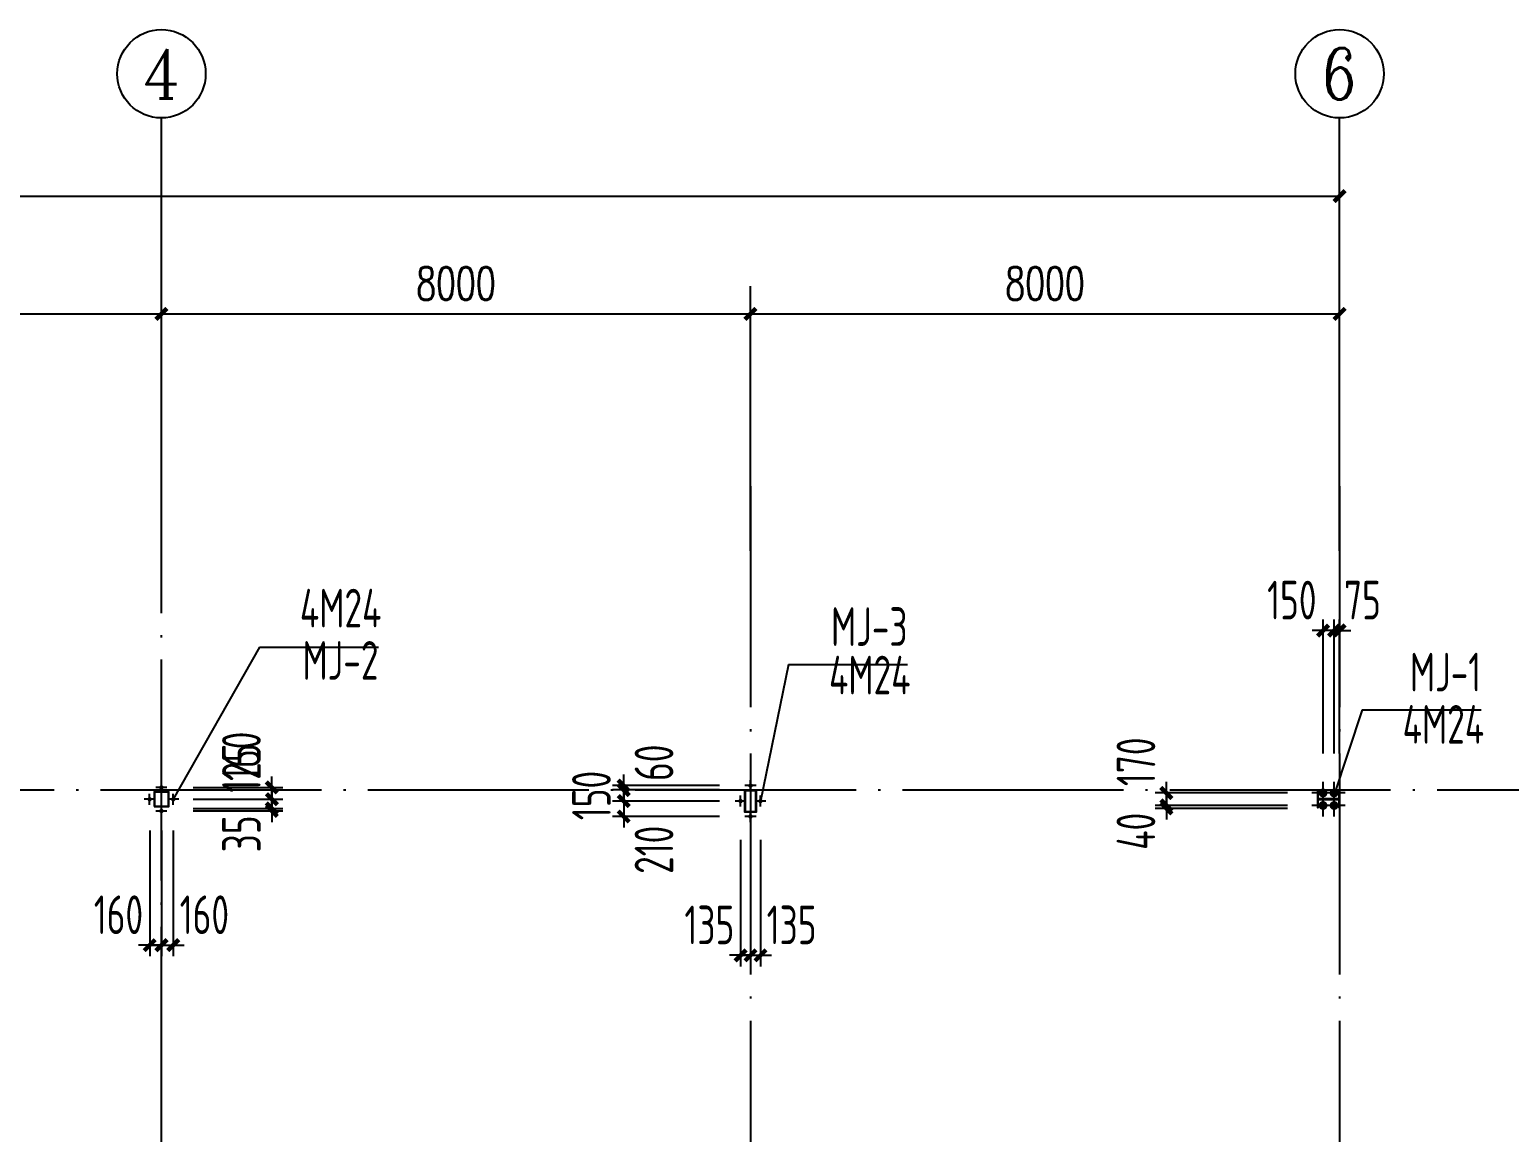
# Model space of a CAD drawing. Extents: x 899043 to 2598688, y -137197 to 211789.
# Drawn here: x 1296366 to 1316463, y 153701 to 168677 of the extents above; entities that cross this region are included whole.
import ezdxf
from ezdxf.enums import TextEntityAlignment as Align

# ---------------------------------------------------------------- set-up
doc = ezdxf.new("R2010")
doc.units = 0
doc.header["$LTSCALE"] = 1500
doc.header["$MEASUREMENT"] = 0
doc.linetypes.add('DASHED', pattern=[0.75, 0.5, -0.25])
doc.linetypes.add('DOTE', pattern=[2.42, 2, -0.2, 0.02, -0.2])
for name, color, linetype in [('AXIS', 3, 'Continuous'), ('AXIS_TEXT', 7, 'Continuous'), ('BOLT', 252, 'Continuous'), ('Boltx', 252, 'DASHED'), ('COLUMN', 2, 'Continuous'), ('DIM', 3, 'Continuous'), ('M_Prof', 2, 'Continuous'), ('TEXT', 7, 'Continuous')]:
    doc.layers.add(name, color=color, linetype=linetype)
doc.styles.add('_TCH_AXIS', font='COMPLEX', dxfattribs={"bigfont": 'GBCBIG'})
doc.styles.add('_TCH_DIM_T3', font='SIMPLEX', dxfattribs={"width": 0.705882, "bigfont": 'GBCBIG'})
doc.styles.add('COMPLEX', font='COMPLEX')
doc.styles.add('TSSD_Dimension', font='Tssdeng.shx', dxfattribs={"width": 0.7, "bigfont": 'hztxt.shx'})
doc.styles.add('TSSD_Label', font='Tssdeng.shx', dxfattribs={"width": 0.7, "bigfont": 'hztxt.shx'})
doc.dimstyles.new('_TCH_ARCH&&150', dxfattribs={"dimtxt": 446.25, "dimasz": 150, "dimexe": 375, "dimexo": 450, "dimgap": 189.375, "dimtad": 1, "dimdec": 0, "dimzin": 0, "dimdsep": 46, "dimtxsty": '_TCH_DIM_T3', "dimblk": 'ARCHTICK', "dimcen": 0.09, "dimclrt": 7, "dimazin": 2, "dimtfac": 1, "dimtdec": 0, "dimtix": 1, "dimtmove": 2, "dimatfit": 3, "dimfxl": 0, "dimtolj": 1, "dimtzin": 0, "dimarcsym": 0})
doc.dimstyles.new('TSSD_150_150', dxfattribs={"dimtxt": 525, "dimasz": 150, "dimexe": 150, "dimexo": 375, "dimgap": 150, "dimtad": 1, "dimdec": 0, "dimzin": 0, "dimdsep": 46, "dimtxsty": 'TSSD_Dimension', "dimblk": 'ARCHTICK', "dimblk1": 'ARCHTICK', "dimblk2": 'ARCHTICK', "dimcen": 0, "dimdle": 150, "dimclrt": 7, "dimadec": 0, "dimazin": 0, "dimtfac": 1, "dimtdec": 0, "dimtix": 1, "dimtmove": 2, "dimatfit": 3, "dimfxl": 0, "dimtolj": 1, "dimtzin": 0, "dimarcsym": 0})

# ---------------------------------------------------------------- blocks, each defined once
blk = doc.blocks.new('_ArchTick')
at = {"color": 0, "linetype": 'ByBlock', "const_width": 0.4}
blk.add_lwpolyline([(-0.5, -0.5), (0.5, 0.5)], dxfattribs=at)
blk = doc.blocks.new('*D200')
at = {"layer": 'AXIS', "color": 0, "lineweight": -2}
for p, q in [((1171829, -40628), (1171829, -37037)), ((1179829, -40628), (1179829, -37037)), ((1171829, -37412), (1179829, -37412))]:
    blk.add_line(p, q, dxfattribs=at)
at = {"layer": 'Defpoints', "color": 0}
for p in [(1179829, -37412), (1171829, -41078), (1179829, -41078)]:
    blk.add_point(p, dxfattribs=at)
at = {"layer": 'AXIS', "color": 0, "lineweight": -2, "xscale": 150, "yscale": 150, "zscale": 150, "rotation": 180}
blk.add_blockref('_ArchTick', (1171829, -37412), dxfattribs=at)
at = {"layer": 'AXIS', "color": 0, "lineweight": -2, "xscale": 150, "yscale": 150, "zscale": 150}
blk.add_blockref('_ArchTick', (1179829, -37412), dxfattribs=at)
at = {"layer": 'AXIS', "color": 7, "insert": (1175829, -36999), "char_height": 446.2, "attachment_point": 5, "style": '_TCH_DIM_T3'}
blk.add_mtext('\\A1;8000', dxfattribs=at)
blk = doc.blocks.new('*D201')
at = {"layer": 'AXIS', "color": 0, "lineweight": -2}
for p, q in [((1179829, -40628), (1179829, -37037)), ((1187829, -40628), (1187829, -37037)), ((1179829, -37412), (1187829, -37412))]:
    blk.add_line(p, q, dxfattribs=at)
at = {"layer": 'Defpoints', "color": 0}
for p in [(1187829, -37412), (1179829, -41078), (1187829, -41078)]:
    blk.add_point(p, dxfattribs=at)
at = {"layer": 'AXIS', "color": 0, "lineweight": -2, "xscale": 150, "yscale": 150, "zscale": 150, "rotation": 180}
blk.add_blockref('_ArchTick', (1179829, -37412), dxfattribs=at)
at = {"layer": 'AXIS', "color": 0, "lineweight": -2, "xscale": 150, "yscale": 150, "zscale": 150}
blk.add_blockref('_ArchTick', (1187829, -37412), dxfattribs=at)
at = {"layer": 'AXIS', "color": 7, "insert": (1183829, -36999), "char_height": 446.2, "attachment_point": 5, "style": '_TCH_DIM_T3'}
blk.add_mtext('\\A1;8000', dxfattribs=at)
blk = doc.blocks.new('*D202')
at = {"layer": 'AXIS', "color": 0, "lineweight": -2}
for p, q in [((1187829, -40628), (1187829, -37037)), ((1195829, -40628), (1195829, -37037)), ((1187829, -37412), (1195829, -37412))]:
    blk.add_line(p, q, dxfattribs=at)
at = {"layer": 'Defpoints', "color": 0}
for p in [(1195829, -37412), (1187829, -41078), (1195829, -41078)]:
    blk.add_point(p, dxfattribs=at)
at = {"layer": 'AXIS', "color": 0, "lineweight": -2, "xscale": 150, "yscale": 150, "zscale": 150, "rotation": 180}
blk.add_blockref('_ArchTick', (1187829, -37412), dxfattribs=at)
at = {"layer": 'AXIS', "color": 0, "lineweight": -2, "xscale": 150, "yscale": 150, "zscale": 150}
blk.add_blockref('_ArchTick', (1195829, -37412), dxfattribs=at)
at = {"layer": 'AXIS', "color": 7, "insert": (1191829, -36999), "char_height": 446.2, "attachment_point": 5, "style": '_TCH_DIM_T3'}
blk.add_mtext('\\A1;8000', dxfattribs=at)
blk = doc.blocks.new('*D203')
at = {"layer": 'AXIS', "color": 0, "lineweight": -2}
for p, q in [((1141829, -40628), (1141829, -35437)), ((1195829, -40628), (1195829, -35437)), ((1141829, -35812), (1195829, -35812))]:
    blk.add_line(p, q, dxfattribs=at)
at = {"layer": 'Defpoints', "color": 0}
for p in [(1195829, -35812), (1141829, -41078), (1195829, -41078)]:
    blk.add_point(p, dxfattribs=at)
at = {"layer": 'AXIS', "color": 0, "lineweight": -2, "xscale": 150, "yscale": 150, "zscale": 150, "rotation": 180}
blk.add_blockref('_ArchTick', (1141829, -35812), dxfattribs=at)
at = {"layer": 'AXIS', "color": 0, "lineweight": -2, "xscale": 150, "yscale": 150, "zscale": 150}
blk.add_blockref('_ArchTick', (1195829, -35812), dxfattribs=at)
at = {"layer": 'AXIS', "color": 7, "insert": (1168829, -35399), "char_height": 446.2, "attachment_point": 5, "style": '_TCH_DIM_T3'}
blk.add_mtext('\\A1;54000', dxfattribs=at)
blk = doc.blocks.new('_AXISO')
blk.add_circle((0, 0), 0.5)
at = {"layer": 'AXIS_TEXT', "style": 'COMPLEX', "width": 1.041667}
blk.add_attdef('A', text='', height=0.56, dxfattribs=at).set_placement((-0.25, -0.28), (0.25, -0.28), align=Align.FIT)
blk = doc.blocks.new('A$C0BB32EA6')
at = {"layer": 'COLUMN'}
for points in [[(46075, 0), (46075, -300), (45925, -300), (45925, 0)], [(46070, -5), (46070, -295), (45930, -295), (45930, -5)]]:
    blk.add_lwpolyline(points, close=True, dxfattribs=at)
at = {"layer": 'M_Prof'}
for points in [[(37900, -225), (38100, -225), (38100, -25), (37900, -25)], [(37906, -219), (38094, -219), (38094, -31), (37906, -31)], [(54000, -235), (54000, -15), (53990, -15), (53990, -121), (53710, -121), (53710, -15), (53700, -15), (53700, -235), (53710, -235), (53710, -129), (53990, -129), (53990, -235)]]:
    blk.add_lwpolyline(points, close=True, dxfattribs=at)
blk = doc.blocks.new('A$C2EA612DB')
at = {"layer": 'M_Prof'}
blk.add_blockref('A$C0BB32EA6', (-54000, 110765), dxfattribs=at)
blk = doc.blocks.new('*D1066')
at = {"layer": 'Defpoints', "color": 0}
for p in [(1314082, 160517), (1314082, 158471), (1314157, 158471)]:
    blk.add_point(p, dxfattribs=at)
at = {"layer": 'DIM', "color": 0, "lineweight": -2}
for p, q in [((1314082, 158846), (1314082, 160667)), ((1314157, 158846), (1314157, 160667)), ((1314082, 160517), (1313932, 160517)), ((1314157, 160517), (1314082, 160517)), ((1314157, 160517), (1314307, 160517))]:
    blk.add_line(p, q, dxfattribs=at)
at = {"layer": 'DIM', "color": 0, "lineweight": -2, "xscale": 150, "yscale": 150, "zscale": 150}
blk.add_blockref('_ArchTick', (1314082, 160517), dxfattribs=at)
at = {"layer": 'DIM', "color": 0, "lineweight": -2, "xscale": 150, "yscale": 150, "zscale": 150, "rotation": 180}
blk.add_blockref('_ArchTick', (1314157, 160517), dxfattribs=at)
at = {"layer": 'DIM', "color": 7, "insert": (1314467, 160930), "char_height": 525, "attachment_point": 5, "style": 'TSSD_Dimension'}
blk.add_mtext('\\A1;75', dxfattribs=at)
blk = doc.blocks.new('*D1067')
at = {"layer": 'Defpoints', "color": 0}
for p in [(1313932, 160517), (1313932, 158471), (1314082, 158471)]:
    blk.add_point(p, dxfattribs=at)
at = {"layer": 'DIM', "color": 0, "lineweight": -2}
for p, q in [((1313932, 158846), (1313932, 160667)), ((1314082, 158846), (1314082, 160667)), ((1313932, 160517), (1313782, 160517)), ((1314082, 160517), (1313932, 160517)), ((1314082, 160517), (1314232, 160517))]:
    blk.add_line(p, q, dxfattribs=at)
at = {"layer": 'DIM', "color": 0, "lineweight": -2, "xscale": 150, "yscale": 150, "zscale": 150}
blk.add_blockref('_ArchTick', (1313932, 160517), dxfattribs=at)
at = {"layer": 'DIM', "color": 0, "lineweight": -2, "xscale": 150, "yscale": 150, "zscale": 150, "rotation": 180}
blk.add_blockref('_ArchTick', (1314082, 160517), dxfattribs=at)
at = {"layer": 'DIM', "color": 7, "insert": (1313508, 160930), "char_height": 525, "attachment_point": 5, "style": 'TSSD_Dimension'}
blk.add_mtext('\\A1;150', dxfattribs=at)
blk = doc.blocks.new('*D1068')
at = {"layer": 'Defpoints', "color": 0}
for p in [(1313822, 158311), (1311804, 158141), (1313822, 158141)]:
    blk.add_point(p, dxfattribs=at)
at = {"layer": 'DIM', "color": 0, "lineweight": -2}
for p, q in [((1311804, 158311), (1311804, 158461)), ((1313447, 158311), (1311654, 158311)), ((1311804, 158311), (1311804, 158141)), ((1313447, 158141), (1311654, 158141)), ((1311804, 158141), (1311804, 157991))]:
    blk.add_line(p, q, dxfattribs=at)
at = {"layer": 'DIM', "color": 0, "lineweight": -2, "xscale": 150, "yscale": 150, "zscale": 150}
for p, rotation in [((1311804, 158311), 270), ((1311804, 158141), 90)]:
    blk.add_blockref('_ArchTick', p, dxfattribs=dict(at, rotation=rotation))
at = {"layer": 'DIM', "color": 7, "insert": (1311391, 158734), "char_height": 525, "attachment_point": 5, "rotation": 90, "style": 'TSSD_Dimension'}
blk.add_mtext('\\A1;170', dxfattribs=at)
blk = doc.blocks.new('*D1069')
at = {"layer": 'Defpoints', "color": 0}
for p in [(1297997, 158174), (1298157, 158174), (1298157, 156244)]:
    blk.add_point(p, dxfattribs=at)
at = {"layer": 'DIM', "color": 0, "lineweight": -2}
for p, q in [((1297997, 157799), (1297997, 156094)), ((1298157, 157799), (1298157, 156094)), ((1297997, 156244), (1297847, 156244)), ((1297997, 156244), (1298157, 156244)), ((1298157, 156244), (1298307, 156244))]:
    blk.add_line(p, q, dxfattribs=at)
at = {"layer": 'DIM', "color": 0, "lineweight": -2, "xscale": 150, "yscale": 150, "zscale": 150}
blk.add_blockref('_ArchTick', (1297997, 156244), dxfattribs=at)
at = {"layer": 'DIM', "color": 0, "lineweight": -2, "xscale": 150, "yscale": 150, "zscale": 150, "rotation": 180}
blk.add_blockref('_ArchTick', (1298157, 156244), dxfattribs=at)
at = {"layer": 'DIM', "color": 7, "insert": (1297573, 156657), "char_height": 525, "attachment_point": 5, "style": 'TSSD_Dimension'}
blk.add_mtext('\\A1;160', dxfattribs=at)
blk = doc.blocks.new('*D1070')
at = {"layer": 'Defpoints', "color": 0}
for p in [(1298157, 158174), (1298317, 158174), (1298317, 156244)]:
    blk.add_point(p, dxfattribs=at)
at = {"layer": 'DIM', "color": 0, "lineweight": -2}
for p, q in [((1298157, 157799), (1298157, 156094)), ((1298317, 157799), (1298317, 156094)), ((1298157, 156244), (1298007, 156244)), ((1298157, 156244), (1298317, 156244)), ((1298317, 156244), (1298467, 156244))]:
    blk.add_line(p, q, dxfattribs=at)
at = {"layer": 'DIM', "color": 0, "lineweight": -2, "xscale": 150, "yscale": 150, "zscale": 150}
blk.add_blockref('_ArchTick', (1298157, 156244), dxfattribs=at)
at = {"layer": 'DIM', "color": 0, "lineweight": -2, "xscale": 150, "yscale": 150, "zscale": 150, "rotation": 180}
blk.add_blockref('_ArchTick', (1298317, 156244), dxfattribs=at)
at = {"layer": 'DIM', "color": 7, "insert": (1298740, 156657), "char_height": 525, "attachment_point": 5, "style": 'TSSD_Dimension'}
blk.add_mtext('\\A1;160', dxfattribs=at)
blk = doc.blocks.new('*D1071')
at = {"layer": 'Defpoints', "color": 0}
for p in [(1298214, 158386), (1298214, 158226), (1299656, 158226)]:
    blk.add_point(p, dxfattribs=at)
at = {"layer": 'DIM', "color": 0, "lineweight": -2}
for p, q in [((1298589, 158386), (1299806, 158386)), ((1299656, 158386), (1299656, 158536)), ((1299656, 158386), (1299656, 158226)), ((1298589, 158226), (1299806, 158226)), ((1299656, 158226), (1299656, 158076))]:
    blk.add_line(p, q, dxfattribs=at)
at = {"layer": 'DIM', "color": 0, "lineweight": -2, "xscale": 150, "yscale": 150, "zscale": 150}
for p, rotation in [((1299656, 158386), 270), ((1299656, 158226), 90)]:
    blk.add_blockref('_ArchTick', p, dxfattribs=dict(at, rotation=rotation))
at = {"layer": 'DIM', "color": 7, "insert": (1299243, 158809), "char_height": 525, "attachment_point": 5, "rotation": 90, "style": 'TSSD_Dimension'}
blk.add_mtext('\\A1;160', dxfattribs=at)
blk = doc.blocks.new('*D1072')
at = {"layer": 'Defpoints', "color": 0}
for p in [(1298214, 158101), (1298214, 158066), (1299656, 158066)]:
    blk.add_point(p, dxfattribs=at)
at = {"layer": 'DIM', "color": 0, "lineweight": -2}
for p, q in [((1299656, 158101), (1299656, 158251)), ((1298589, 158101), (1299806, 158101)), ((1298589, 158066), (1299806, 158066)), ((1299656, 158101), (1299656, 158066)), ((1299656, 158066), (1299656, 157916))]:
    blk.add_line(p, q, dxfattribs=at)
at = {"layer": 'DIM', "color": 0, "lineweight": -2, "xscale": 150, "yscale": 150, "zscale": 150}
for p, rotation in [((1299656, 158101), 270), ((1299656, 158066), 90)]:
    blk.add_blockref('_ArchTick', p, dxfattribs=dict(at, rotation=rotation))
at = {"layer": 'DIM', "color": 7, "insert": (1299243, 157755), "char_height": 525, "attachment_point": 5, "rotation": 90, "style": 'TSSD_Dimension'}
blk.add_mtext('\\A1;35', dxfattribs=at)
blk = doc.blocks.new('*D1073')
at = {"layer": 'Defpoints', "color": 0}
for p in [(1311804, 158101), (1313822, 158141), (1313822, 158101)]:
    blk.add_point(p, dxfattribs=at)
at = {"layer": 'DIM', "color": 0, "lineweight": -2}
for p, q in [((1311804, 158141), (1311804, 158291)), ((1313447, 158141), (1311654, 158141)), ((1313447, 158101), (1311654, 158101)), ((1311804, 158141), (1311804, 158101)), ((1311804, 158101), (1311804, 157951))]:
    blk.add_line(p, q, dxfattribs=at)
at = {"layer": 'DIM', "color": 0, "lineweight": -2, "xscale": 150, "yscale": 150, "zscale": 150}
for p, rotation in [((1311804, 158141), 270), ((1311804, 158101), 90)]:
    blk.add_blockref('_ArchTick', p, dxfattribs=dict(at, rotation=rotation))
at = {"layer": 'DIM', "color": 7, "insert": (1311391, 157790), "char_height": 525, "attachment_point": 5, "rotation": 90, "style": 'TSSD_Dimension'}
blk.add_mtext('\\A1;40', dxfattribs=at)
blk = doc.blocks.new('*D1074')
at = {"layer": 'Defpoints', "color": 0}
for p in [(1298214, 158226), (1298214, 158101), (1299656, 158101)]:
    blk.add_point(p, dxfattribs=at)
at = {"layer": 'DIM', "color": 0, "lineweight": -2}
for p, q in [((1299656, 158226), (1299656, 158376)), ((1298589, 158226), (1299806, 158226)), ((1299656, 158226), (1299656, 158101)), ((1298589, 158101), (1299806, 158101)), ((1299656, 158101), (1299656, 157951))]:
    blk.add_line(p, q, dxfattribs=at)
at = {"layer": 'DIM', "color": 0, "lineweight": -2, "xscale": 150, "yscale": 150, "zscale": 150}
for p, rotation in [((1299656, 158226), 270), ((1299656, 158101), 90)]:
    blk.add_blockref('_ArchTick', p, dxfattribs=dict(at, rotation=rotation))
at = {"layer": 'DIM', "color": 7, "insert": (1299243, 158649), "char_height": 525, "attachment_point": 5, "rotation": 90, "style": 'TSSD_Dimension'}
blk.add_mtext('\\A1;125', dxfattribs=at)
blk = doc.blocks.new('*D1006')
at = {"layer": 'Defpoints', "color": 0}
for p in [(1306111, 158411), (1304434, 158351), (1306111, 158351)]:
    blk.add_point(p, dxfattribs=at)
at = {"layer": 'DIM', "color": 0, "lineweight": -2}
for p, q in [((1305736, 158411), (1304284, 158411)), ((1304434, 158411), (1304434, 158561)), ((1304434, 158411), (1304434, 158351)), ((1305736, 158351), (1304284, 158351)), ((1304434, 158351), (1304434, 158201))]:
    blk.add_line(p, q, dxfattribs=at)
at = {"layer": 'DIM', "color": 0, "lineweight": -2, "xscale": 150, "yscale": 150, "zscale": 150}
for p, rotation in [((1304434, 158411), 270), ((1304434, 158351), 90)]:
    blk.add_blockref('_ArchTick', p, dxfattribs=dict(at, rotation=rotation))
at = {"layer": 'DIM', "color": 7, "insert": (1304846, 158721), "char_height": 525, "attachment_point": 5, "rotation": 90, "style": 'TSSD_Dimension'}
blk.add_mtext('\\A1;60', dxfattribs=at)
blk = doc.blocks.new('*D1007')
at = {"layer": 'Defpoints', "color": 0}
for p in [(1304434, 158201), (1306111, 158351), (1306111, 158201)]:
    blk.add_point(p, dxfattribs=at)
at = {"layer": 'DIM', "color": 0, "lineweight": -2}
for p, q in [((1304434, 158351), (1304434, 158501)), ((1305736, 158351), (1304284, 158351)), ((1305736, 158201), (1304284, 158201)), ((1304434, 158351), (1304434, 158201)), ((1304434, 158201), (1304434, 158051))]:
    blk.add_line(p, q, dxfattribs=at)
at = {"layer": 'DIM', "color": 0, "lineweight": -2, "xscale": 150, "yscale": 150, "zscale": 150}
for p, rotation in [((1304434, 158351), 270), ((1304434, 158201), 90)]:
    blk.add_blockref('_ArchTick', p, dxfattribs=dict(at, rotation=rotation))
at = {"layer": 'DIM', "color": 7, "insert": (1303996, 158276), "char_height": 525, "attachment_point": 5, "rotation": 90, "style": 'TSSD_Dimension'}
blk.add_mtext('\\A1;150', dxfattribs=at)
blk = doc.blocks.new('*D1008')
at = {"layer": 'Defpoints', "color": 0}
for p in [(1306111, 158201), (1304434, 157991), (1306111, 157991)]:
    blk.add_point(p, dxfattribs=at)
at = {"layer": 'DIM', "color": 0, "lineweight": -2}
for p, q in [((1305736, 158201), (1304284, 158201)), ((1304434, 158201), (1304434, 158351)), ((1304434, 158201), (1304434, 157991)), ((1305736, 157991), (1304284, 157991)), ((1304434, 157991), (1304434, 157841))]:
    blk.add_line(p, q, dxfattribs=at)
at = {"layer": 'DIM', "color": 0, "lineweight": -2, "xscale": 150, "yscale": 150, "zscale": 150}
for p, rotation in [((1304434, 158201), 270), ((1304434, 157991), 90)]:
    blk.add_blockref('_ArchTick', p, dxfattribs=dict(at, rotation=rotation))
at = {"layer": 'DIM', "color": 7, "insert": (1304846, 157539), "char_height": 525, "attachment_point": 5, "rotation": 90, "style": 'TSSD_Dimension'}
blk.add_mtext('\\A1;210', dxfattribs=at)
blk = doc.blocks.new('*D1009')
at = {"layer": 'Defpoints', "color": 0}
for p in [(1306022, 158051), (1306157, 158051), (1306157, 156106)]:
    blk.add_point(p, dxfattribs=at)
at = {"layer": 'DIM', "color": 0, "lineweight": -2}
for p, q in [((1306022, 157676), (1306022, 155956)), ((1306157, 157676), (1306157, 155956)), ((1306022, 156106), (1305872, 156106)), ((1306022, 156106), (1306157, 156106)), ((1306157, 156106), (1306307, 156106))]:
    blk.add_line(p, q, dxfattribs=at)
at = {"layer": 'DIM', "color": 0, "lineweight": -2, "xscale": 150, "yscale": 150, "zscale": 150}
blk.add_blockref('_ArchTick', (1306022, 156106), dxfattribs=at)
at = {"layer": 'DIM', "color": 0, "lineweight": -2, "xscale": 150, "yscale": 150, "zscale": 150, "rotation": 180}
blk.add_blockref('_ArchTick', (1306157, 156106), dxfattribs=at)
at = {"layer": 'DIM', "color": 7, "insert": (1305598, 156519), "char_height": 525, "attachment_point": 5, "style": 'TSSD_Dimension'}
blk.add_mtext('\\A1;135', dxfattribs=at)
blk = doc.blocks.new('*D1010')
at = {"layer": 'Defpoints', "color": 0}
for p in [(1306157, 158051), (1306292, 158051), (1306292, 156106)]:
    blk.add_point(p, dxfattribs=at)
at = {"layer": 'DIM', "color": 0, "lineweight": -2}
for p, q in [((1306157, 157676), (1306157, 155956)), ((1306292, 157676), (1306292, 155956)), ((1306157, 156106), (1306007, 156106)), ((1306157, 156106), (1306292, 156106)), ((1306292, 156106), (1306442, 156106))]:
    blk.add_line(p, q, dxfattribs=at)
at = {"layer": 'DIM', "color": 0, "lineweight": -2, "xscale": 150, "yscale": 150, "zscale": 150}
blk.add_blockref('_ArchTick', (1306157, 156106), dxfattribs=at)
at = {"layer": 'DIM', "color": 0, "lineweight": -2, "xscale": 150, "yscale": 150, "zscale": 150, "rotation": 180}
blk.add_blockref('_ArchTick', (1306292, 156106), dxfattribs=at)
at = {"layer": 'DIM', "color": 7, "insert": (1306715, 156519), "char_height": 525, "attachment_point": 5, "style": 'TSSD_Dimension'}
blk.add_mtext('\\A1;135', dxfattribs=at)
blk = doc.blocks.new('A$C5AF141BB')
at = {"layer": 'AXIS'}
for p, q in [((16000, 123526.9), (16000, 128526.3)), ((32000, 123526.9), (32000, 128526.3))]:
    blk.add_line(p, q, dxfattribs=at)
at = {"layer": 'AXIS', "color": 253, "linetype": 'DOTE'}
for p, q in [((16000, -5247.5), (16000, 123526.9)), ((24000, 123526.9), (24000, -5247.5)), ((32000, 123526.9), (32000, -5247.5)), ((36323.2, 119400), (-26262.1, 119400))]:
    blk.add_line(p, q, dxfattribs=at)
at = {"layer": 'AXIS'}
ref = blk.add_blockref('_AXISO', (16000, 129126.3), dxfattribs=dict(at, xscale=1200, yscale=1200, zscale=1200))
ref.add_attrib('A', '4', dxfattribs={"layer": 'AXIS_TEXT', "height": 668.2, "style": '_TCH_AXIS'}).set_placement((15745.5, 128792.3), (16254.5, 128792.3), align=Align.FIT)
ref = blk.add_blockref('_AXISO', (32000, 129126.3), dxfattribs=dict(at, xscale=1200, yscale=1200, zscale=1200))
ref.add_attrib('A', '6', dxfattribs={"layer": 'AXIS_TEXT', "height": 698.9, "style": '_TCH_AXIS'}).set_placement((31767, 128776.9), (32233, 128776.9), align=Align.FIT)
for p1, p2, distance, picture, middle in [((-22000, 122199.9), (32000, 122199.9), 5265.9, '*D203', (5000, 127878.4)), ((8000, 122199.9), (16000, 122199.9), 3665.9, '*D200', (12000, 126278.4)), ((16000, 122199.9), (24000, 122199.9), 3665.9, '*D201', (20000, 126278.4)), ((24000, 122199.9), (32000, 122199.9), 3665.9, '*D202', (28000, 126278.4))]:
    dim = blk.add_aligned_dim(p1=p1, p2=p2, distance=distance, dimstyle='_TCH_ARCH&&150', dxfattribs=at)
    dim.commit()
    dim.dimension.update_dxf_attribs({"geometry": picture, "text_midpoint": middle, "insert": (-1163829.4, 163277.5)})

msp = doc.modelspace()

# ---------------------------------------------------------------- linework, layer by layer
at = {"layer": 'BOLT'}
for p, q in [((1298231.5, 158385.6), (1298081.5, 158385.6)), ((1298156.5, 158310.6), (1298156.5, 158460.6)), ((1306231.5, 158410.6), (1306081.5, 158410.6)), ((1306156.5, 158335.6), (1306156.5, 158485.6)), ((1298071.5, 158225.6), (1297921.5, 158225.6)), ((1297996.5, 158150.6), (1297996.5, 158300.6)), ((1298391.5, 158225.6), (1298241.5, 158225.6)), ((1298316.5, 158150.6), (1298316.5, 158300.6)), ((1306096.5, 158200.6), (1305946.5, 158200.6)), ((1306021.5, 158125.6), (1306021.5, 158275.6)), ((1306366.5, 158200.6), (1306216.5, 158200.6)), ((1306291.5, 158125.6), (1306291.5, 158275.6)), ((1298231.5, 158065.6), (1298081.5, 158065.6)), ((1298156.5, 157990.6), (1298156.5, 158140.6)), ((1306231.5, 157990.6), (1306081.5, 157990.6)), ((1306156.5, 157915.6), (1306156.5, 158065.6))]:
    msp.add_line(p, q, dxfattribs=at)
at = {"layer": 'BOLT', "const_width": 30}
for points in [[(1298156.5, 158400.6, 1), (1298156.5, 158370.6, 1)], [(1306156.5, 158425.6, 1), (1306156.5, 158395.6, 1)], [(1297996.5, 158240.6, 1), (1297996.5, 158210.6, 1)], [(1298316.5, 158240.6, 1), (1298316.5, 158210.6, 1)], [(1306021.5, 158215.6, 1), (1306021.5, 158185.6, 1)], [(1306291.5, 158215.6, 1), (1306291.5, 158185.6, 1)], [(1298156.5, 158080.6, 1), (1298156.5, 158050.6, 1)], [(1306156.5, 158005.6, 1), (1306156.5, 157975.6, 1)]]:
    msp.add_lwpolyline(points, format="xyb", close=True, dxfattribs=at)
at = {"layer": 'Boltx'}
for p, q in [((1313931.5, 158160.6), (1313931.5, 158460.6)), ((1314081.5, 158160.6), (1314081.5, 158460.6)), ((1314081.5, 158310.6), (1313781.5, 158310.6)), ((1314231.5, 158310.6), (1313931.5, 158310.6)), ((1313931.5, 157990.6), (1313931.5, 158290.6)), ((1314081.5, 157990.6), (1314081.5, 158290.6)), ((1314081.5, 158140.6), (1313781.5, 158140.6)), ((1314231.5, 158140.6), (1313931.5, 158140.6))]:
    msp.add_line(p, q, dxfattribs=at)
for points in [[(1313931.5, 158340.6, 60, 60, 1), (1313931.5, 158280.6, 60, 60, 1)], [(1314081.5, 158340.6, 60, 60, 1), (1314081.5, 158280.6, 60, 60, 1)], [(1313931.5, 158170.6, 60, 60, 1), (1313931.5, 158110.6, 60, 60, 1)], [(1314081.5, 158170.6, 60, 60, 1), (1314081.5, 158110.6, 60, 60, 1)]]:
    msp.add_lwpolyline(points, format="xyseb", close=True, dxfattribs=at)
at = {"layer": 'TEXT'}
for p, q in [((1299488.7, 160289.4), (1298316.5, 158225.6)), ((1299488.7, 160289.4), (1301104, 160289.4)), ((1306674.1, 160056.3), (1306291.5, 158200.6)), ((1306674.1, 160056.3), (1308289.3, 160056.3)), ((1314464.1, 159438.5), (1314081.5, 158290.6)), ((1314464.1, 159438.5), (1316079.3, 159438.5))]:
    msp.add_line(p, q, dxfattribs=at)

# ---------------------------------------------------------------- block references
at = {"layer": 'AXIS'}
for name, p in [('A$C5AF141BB', (1282156.5, 38950.6)), ('A$C2EA612DB', (1314156.5, 47585.6))]:
    msp.add_blockref(name, p, dxfattribs=at)

# ---------------------------------------------------------------- texts
at = {"layer": 'TEXT', "style": 'TSSD_Label', "width": 0.7}
for s, p in [('4M24', (1301144.8, 160400.8)), ('MJ-2', (1301104, 159690.8)), ('MJ-1', (1316079.3, 159532.3)), ('4M24', (1316120.2, 158822.3))]:
    msp.add_text(s, height=525, dxfattribs=at).set_placement(p, align=Align.BOTTOM_RIGHT)
for s, p in [('MJ-3', (1308289.3, 160150)), ('4M24', (1308330.2, 159491.7))]:
    msp.add_text(s, height=525, rotation=0, dxfattribs=at).set_placement(p, align=Align.BOTTOM_RIGHT)

# ---------------------------------------------------------------- dimensions: what is measured, and where the dimension line sits
at = {"layer": 'DIM'}
for base, p1, p2, picture, middle in [((1313931.5, 160517.4), (1314081.5, 158470.5), (1313931.5, 158470.5), '*D1067', (1313508.2, 160929.9)), ((1314081.5, 160517.4), (1314156.5, 158470.5), (1314081.5, 158470.5), '*D1066', (1314466.8, 160929.9)), ((1298156.5, 156244.2), (1297996.5, 158174.4), (1298156.5, 158174.4), '*D1069', (1297573.2, 156656.7)), ((1298316.5, 156244.2), (1298156.5, 158174.4), (1298316.5, 158174.4), '*D1070', (1298739.9, 156656.7)), ((1306156.5, 156106.2), (1306021.5, 158050.6), (1306156.5, 158050.6), '*D1009', (1305598.2, 156518.7)), ((1306291.5, 156106.2), (1306156.5, 158050.6), (1306291.5, 158050.6), '*D1010', (1306714.9, 156518.7))]:
    dim = msp.add_linear_dim(base=base, p1=p1, p2=p2, dimstyle='TSSD_150_150', dxfattribs=at)
    dim.commit()
    dim.dimension.update_dxf_attribs({"geometry": picture, "text_midpoint": middle, "dimtype": 160})
for base, p1, p2, picture, middle in [((1299655.5, 158225.6), (1298214.2, 158385.6), (1298214.2, 158225.6), '*D1071', (1299243, 158809)), ((1299655.5, 158100.6), (1298214.2, 158225.6), (1298214.2, 158100.6), '*D1074', (1299243, 158649)), ((1311803.8, 158140.6), (1313822.5, 158310.6), (1313822.5, 158140.6), '*D1068', (1311391.3, 158734)), ((1304433.8, 158350.6), (1306110.8, 158410.6), (1306110.8, 158350.6), '*D1006', (1304846.3, 158720.9)), ((1304433.8, 158200.6), (1306110.8, 158350.6), (1306110.8, 158200.6), '*D1007', (1303996.3, 158275.6)), ((1299655.5, 158065.6), (1298214.2, 158100.6), (1298214.2, 158065.6), '*D1072', (1299243, 157755.3)), ((1304433.8, 157990.6), (1306110.8, 158200.6), (1306110.8, 157990.6), '*D1008', (1304846.3, 157539)), ((1311803.8, 158100.6), (1313822.5, 158140.6), (1313822.5, 158100.6), '*D1073', (1311391.3, 157790.3))]:
    dim = msp.add_linear_dim(base=base, p1=p1, p2=p2, angle=270, dimstyle='TSSD_150_150', dxfattribs=at)
    dim.commit()
    dim.dimension.update_dxf_attribs({"geometry": picture, "text_midpoint": middle, "dimtype": 160})

doc.saveas('drawing.dxf')
